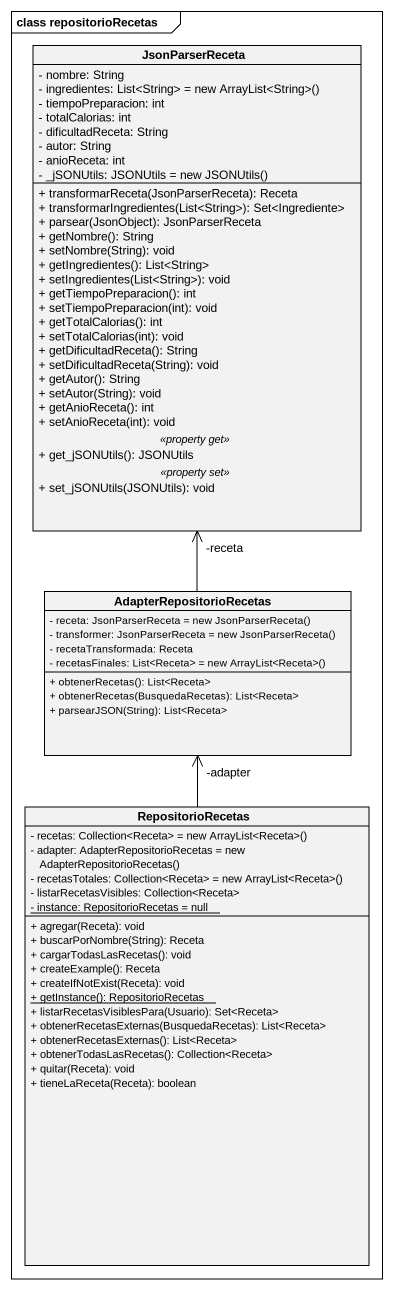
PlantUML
@startuml
mainframe class repositorioRecetas
hide circle
hide empty members
skinparam classAttributeIconSize 0
class JsonParserReceta {
  - nombre: String
  {field} - ingredientes: List<String> = new ArrayList<String>()
  - tiempoPreparacion: int
  - totalCalorias: int
  - dificultadReceta: String
  - autor: String
  - anioReceta: int
  {field} - _jSONUtils: JSONUtils = new JSONUtils()
  --
  + transformarReceta(JsonParserReceta): Receta
  + transformarIngredientes(List<String>): Set<Ingrediente>
  + parsear(JsonObject): JsonParserReceta
  + getNombre(): String
  + setNombre(String): void
  + getIngredientes(): List<String>
  + setIngredientes(List<String>): void
  + getTiempoPreparacion(): int
  + setTiempoPreparacion(int): void
  + getTotalCalorias(): int
  + setTotalCalorias(int): void
  + getDificultadReceta(): String
  + setDificultadReceta(String): void
  + getAutor(): String
  + setAutor(String): void
  + getAnioReceta(): int
  + setAnioReceta(int): void
  .. <<property get>> ..
  + get_jSONUtils(): JSONUtils
  .. <<property set>> ..
  + set_jSONUtils(JSONUtils): void
}
class AdapterRepositorioRecetas {
  {field} - receta: JsonParserReceta = new JsonParserReceta()
  {field} - transformer: JsonParserReceta = new JsonParserReceta()
  - recetaTransformada: Receta
  {field} - recetasFinales: List<Receta> = new ArrayList<Receta>()
  + obtenerRecetas(): List<Receta>
  + obtenerRecetas(BusquedaRecetas): List<Receta>
  + parsearJSON(String): List<Receta>
}
class RepositorioRecetas {
  {field} - recetas: Collection<Receta> = new ArrayList<Receta>()
  {field} - adapter: AdapterRepositorioRecetas = new AdapterRepositorioRecetas()
  {field} - recetasTotales: Collection<Receta> = new ArrayList<Receta>()
  - listarRecetasVisibles: Collection<Receta>
  {static} - instance: RepositorioRecetas = null
  + agregar(Receta): void
  + buscarPorNombre(String): Receta
  + cargarTodasLasRecetas(): void
  + createExample(): Receta
  + createIfNotExist(Receta): void
  {static} + getInstance(): RepositorioRecetas
  + listarRecetasVisiblesPara(Usuario): Set<Receta>
  + obtenerRecetasExternas(BusquedaRecetas): List<Receta>
  + obtenerRecetasExternas(): List<Receta>
  + obtenerTodasLasRecetas(): Collection<Receta>
  + quitar(Receta): void
  + tieneLaReceta(Receta): boolean
}
AdapterRepositorioRecetas -up-> "-receta" JsonParserReceta
RepositorioRecetas -up-> "-adapter" AdapterRepositorioRecetas
@enduml
